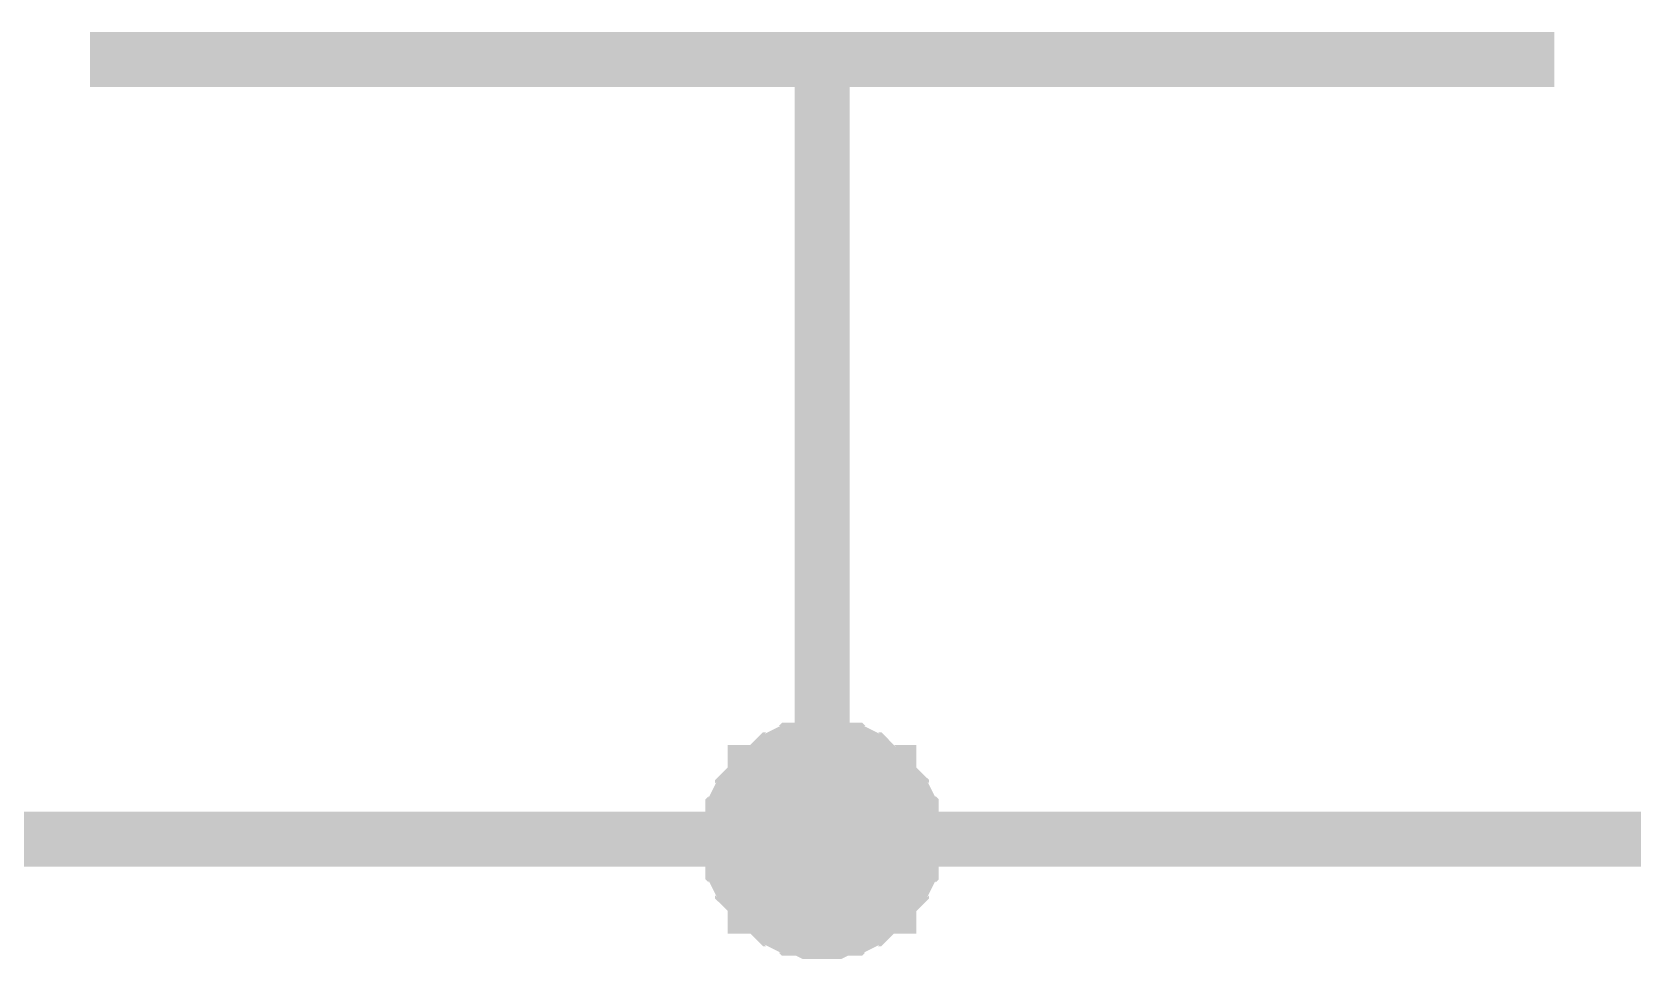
# Model space of a CAD drawing. Extents: x 0 to 594, y 0 to 420.
# Drawn here: x 30.82 to 39.55, y 269.33 to 274.39 of the extents above; entities that cross this region are included whole.
import ezdxf

# ---------------------------------------------------------------- set-up
doc = ezdxf.new("R2010")
doc.units = 0
doc.layers.add('SHEET', color=255, linetype='CONTINUOUS')

msp = doc.modelspace()

# ---------------------------------------------------------------- linework, layer by layer
at = {"layer": 'SHEET'}
for points, const_width in [([(31.1343, 274.2439), (39.1219, 274.2439)], 0.2997), ([(35.1281, 274.2439), (35.1281, 269.9876)], 0.2997), ([(34.6245, 269.9876), (34.6245, 270.005), (34.6245, 270.0397), (34.6245, 270.0571), (34.6419, 270.0918), (34.6419, 270.1092), (34.6419, 270.1439), (34.6593, 270.1613), (34.6593, 270.1787), (34.6766, 270.2134), (34.694, 270.2308), (34.694, 270.2482), (34.7114, 270.2656), (34.7287, 270.2829), (34.7461, 270.3003), (34.7634, 270.3177), (34.7634, 270.3524), (34.7982, 270.3524), (34.8155, 270.3698), (34.8329, 270.3872), (34.8503, 270.4045), (34.8676, 270.4219), (34.885, 270.4219), (34.9024, 270.4393), (34.9371, 270.4567), (34.9545, 270.4567), (34.9718, 270.474), (35.0065, 270.474), (35.0239, 270.474), (35.0586, 270.4914), (35.076, 270.4914), (35.1107, 270.4914), (35.1281, 270.4914)], 0.2997), ([(34.6245, 269.9876), (34.6245, 270.005), (34.6245, 270.0397), (34.6245, 270.0571), (34.6419, 270.0918), (34.6419, 270.1092), (34.6419, 270.1439), (34.6593, 270.1613), (34.6593, 270.1787), (34.6766, 270.2134), (34.694, 270.2308), (34.694, 270.2482), (34.7114, 270.2656), (34.7287, 270.2829), (34.7461, 270.3003), (34.7634, 270.3177), (34.7634, 270.3524), (34.7982, 270.3524), (34.8155, 270.3698), (34.8329, 270.3872), (34.8503, 270.4045), (34.8676, 270.4219), (34.885, 270.4219), (34.9024, 270.4393), (34.9371, 270.4567), (34.9545, 270.4567), (34.9718, 270.474), (35.0065, 270.474), (35.0239, 270.474), (35.0586, 270.4914), (35.076, 270.4914), (35.1107, 270.4914), (35.1281, 270.4914)], 0.2997), ([(34.6245, 269.9876), (34.6245, 270.005), (34.6245, 270.0397), (34.6245, 270.0571), (34.6419, 270.0918), (34.6419, 270.1092), (34.6419, 270.1439), (34.6593, 270.1613), (34.6593, 270.1787), (34.6766, 270.2134), (34.694, 270.2308), (34.694, 270.2482), (34.7114, 270.2656), (34.7287, 270.2829), (34.7461, 270.3003), (34.7634, 270.3177), (34.7634, 270.3524), (34.7982, 270.3524), (34.8155, 270.3698), (34.8329, 270.3872), (34.8503, 270.4045), (34.8676, 270.4219), (34.885, 270.4219), (34.9024, 270.4393), (34.9371, 270.4567), (34.9545, 270.4567), (34.9718, 270.474), (35.0065, 270.474), (35.0239, 270.474), (35.0586, 270.4914), (35.076, 270.4914), (35.1107, 270.4914), (35.1281, 270.4914)], 0.2997), ([(34.6245, 269.9876), (34.6245, 270.005), (34.6245, 270.0397), (34.6245, 270.0571), (34.6419, 270.0918), (34.6419, 270.1092), (34.6419, 270.1439), (34.6593, 270.1613), (34.6593, 270.1787), (34.6766, 270.2134), (34.694, 270.2308), (34.694, 270.2482), (34.7114, 270.2656), (34.7287, 270.2829), (34.7461, 270.3003), (34.7634, 270.3177), (34.7634, 270.3524), (34.7982, 270.3524), (34.8155, 270.3698), (34.8329, 270.3872), (34.8503, 270.4045), (34.8676, 270.4219), (34.885, 270.4219), (34.9024, 270.4393), (34.9371, 270.4567), (34.9545, 270.4567), (34.9718, 270.474), (35.0065, 270.474), (35.0239, 270.474), (35.0586, 270.4914), (35.076, 270.4914), (35.1107, 270.4914), (35.1281, 270.4914)], 0.2997), ([(34.6245, 269.9876), (34.6245, 270.005), (34.6245, 270.0397), (34.6245, 270.0571), (34.6419, 270.0918), (34.6419, 270.1092), (34.6419, 270.1439), (34.6593, 270.1613), (34.6593, 270.1787), (34.6766, 270.2134), (34.694, 270.2308), (34.694, 270.2482), (34.7114, 270.2656), (34.7287, 270.2829), (34.7461, 270.3003), (34.7634, 270.3177), (34.7634, 270.3524), (34.7982, 270.3524), (34.8155, 270.3698), (34.8329, 270.3872), (34.8503, 270.4045), (34.8676, 270.4219), (34.885, 270.4219), (34.9024, 270.4393), (34.9371, 270.4567), (34.9545, 270.4567), (34.9718, 270.474), (35.0065, 270.474), (35.0239, 270.474), (35.0586, 270.4914), (35.076, 270.4914), (35.1107, 270.4914), (35.1281, 270.4914)], 0.2997), ([(35.1281, 270.4914), (35.1281, 270.4914)], 0.2997), ([(35.1281, 270.4914), (35.1455, 270.4914), (35.1802, 270.4914), (35.1976, 270.4914), (35.2323, 270.474), (35.2496, 270.474), (35.2844, 270.474), (35.3017, 270.4567), (35.3191, 270.4567), (35.3538, 270.4393), (35.3712, 270.4219), (35.3886, 270.4219), (35.4059, 270.4045), (35.4233, 270.3872), (35.4407, 270.3698), (35.458, 270.3524), (35.4928, 270.3524), (35.4928, 270.3177), (35.5101, 270.3003), (35.5275, 270.2829), (35.5448, 270.2656), (35.5622, 270.2482), (35.5622, 270.2308), (35.5796, 270.2134), (35.5969, 270.1787), (35.5969, 270.1613), (35.6143, 270.1439), (35.6143, 270.1092), (35.6143, 270.0918), (35.6317, 270.0571), (35.6317, 270.0397), (35.6317, 270.005), (35.6317, 269.9876)], 0.2997), ([(35.1281, 270.4914), (35.1281, 270.4914)], 0.2997), ([(35.1281, 270.4914), (35.1455, 270.4914), (35.1802, 270.4914), (35.1976, 270.4914), (35.2323, 270.474), (35.2496, 270.474), (35.2844, 270.474), (35.3017, 270.4567), (35.3191, 270.4567), (35.3538, 270.4393), (35.3712, 270.4219), (35.3886, 270.4219), (35.4059, 270.4045), (35.4233, 270.3872), (35.4407, 270.3698), (35.458, 270.3524), (35.4928, 270.3524), (35.4928, 270.3177), (35.5101, 270.3003), (35.5275, 270.2829), (35.5448, 270.2656), (35.5622, 270.2482), (35.5622, 270.2308), (35.5796, 270.2134), (35.5969, 270.1787), (35.5969, 270.1613), (35.6143, 270.1439), (35.6143, 270.1092), (35.6143, 270.0918), (35.6317, 270.0571), (35.6317, 270.0397), (35.6317, 270.005), (35.6317, 269.9876)], 0.2997), ([(35.1281, 270.4914), (35.1281, 270.4914)], 0.2997), ([(35.1281, 270.4914), (35.1455, 270.4914), (35.1802, 270.4914), (35.1976, 270.4914), (35.2323, 270.474), (35.2496, 270.474), (35.2844, 270.474), (35.3017, 270.4567), (35.3191, 270.4567), (35.3538, 270.4393), (35.3712, 270.4219), (35.3886, 270.4219), (35.4059, 270.4045), (35.4233, 270.3872), (35.4407, 270.3698), (35.458, 270.3524), (35.4928, 270.3524), (35.4928, 270.3177), (35.5101, 270.3003), (35.5275, 270.2829), (35.5448, 270.2656), (35.5622, 270.2482), (35.5622, 270.2308), (35.5796, 270.2134), (35.5969, 270.1787), (35.5969, 270.1613), (35.6143, 270.1439), (35.6143, 270.1092), (35.6143, 270.0918), (35.6317, 270.0571), (35.6317, 270.0397), (35.6317, 270.005), (35.6317, 269.9876)], 0.2997), ([(35.1281, 270.4914), (35.1281, 270.4914)], 0.2997), ([(35.1281, 270.4914), (35.1455, 270.4914), (35.1802, 270.4914), (35.1976, 270.4914), (35.2323, 270.474), (35.2496, 270.474), (35.2844, 270.474), (35.3017, 270.4567), (35.3191, 270.4567), (35.3538, 270.4393), (35.3712, 270.4219), (35.3886, 270.4219), (35.4059, 270.4045), (35.4233, 270.3872), (35.4407, 270.3698), (35.458, 270.3524), (35.4928, 270.3524), (35.4928, 270.3177), (35.5101, 270.3003), (35.5275, 270.2829), (35.5448, 270.2656), (35.5622, 270.2482), (35.5622, 270.2308), (35.5796, 270.2134), (35.5969, 270.1787), (35.5969, 270.1613), (35.6143, 270.1439), (35.6143, 270.1092), (35.6143, 270.0918), (35.6317, 270.0571), (35.6317, 270.0397), (35.6317, 270.005), (35.6317, 269.9876)], 0.2997), ([(35.1281, 270.4914), (35.1281, 270.4914)], 0.2997), ([(35.1281, 270.4914), (35.1455, 270.4914), (35.1802, 270.4914), (35.1976, 270.4914), (35.2323, 270.474), (35.2496, 270.474), (35.2844, 270.474), (35.3017, 270.4567), (35.3191, 270.4567), (35.3538, 270.4393), (35.3712, 270.4219), (35.3886, 270.4219), (35.4059, 270.4045), (35.4233, 270.3872), (35.4407, 270.3698), (35.458, 270.3524), (35.4928, 270.3524), (35.4928, 270.3177), (35.5101, 270.3003), (35.5275, 270.2829), (35.5448, 270.2656), (35.5622, 270.2482), (35.5622, 270.2308), (35.5796, 270.2134), (35.5969, 270.1787), (35.5969, 270.1613), (35.6143, 270.1439), (35.6143, 270.1092), (35.6143, 270.0918), (35.6317, 270.0571), (35.6317, 270.0397), (35.6317, 270.005), (35.6317, 269.9876)], 0.2997), ([(34.6245, 269.9876), (34.6245, 270.005), (34.6245, 270.0397), (34.6245, 270.0571), (34.6419, 270.0918), (34.6419, 270.1092), (34.6419, 270.1439), (34.6593, 270.1613), (34.6593, 270.1787), (34.6766, 270.2134), (34.694, 270.2308), (34.694, 270.2482), (34.7114, 270.2656), (34.7287, 270.2829), (34.7461, 270.3003), (34.7634, 270.3177), (34.7634, 270.3524), (34.7982, 270.3524), (34.8155, 270.3698), (34.8329, 270.3872), (34.8503, 270.4045), (34.8676, 270.4219), (34.885, 270.4219), (34.9024, 270.4393), (34.9371, 270.4567), (34.9545, 270.4567), (34.9718, 270.474), (35.0065, 270.474), (35.0239, 270.474), (35.0586, 270.4914), (35.076, 270.4914), (35.1107, 270.4914), (35.1281, 270.4914)], 0.0991), ([(34.6245, 269.9876), (34.6245, 270.005), (34.6245, 270.0397), (34.6245, 270.0571), (34.6419, 270.0918), (34.6419, 270.1092), (34.6419, 270.1439), (34.6593, 270.1613), (34.6593, 270.1787), (34.6766, 270.2134), (34.694, 270.2308), (34.694, 270.2482), (34.7114, 270.2656), (34.7287, 270.2829), (34.7461, 270.3003), (34.7634, 270.3177), (34.7634, 270.3524), (34.7982, 270.3524), (34.8155, 270.3698), (34.8329, 270.3872), (34.8503, 270.4045), (34.8676, 270.4219), (34.885, 270.4219), (34.9024, 270.4393), (34.9371, 270.4567), (34.9545, 270.4567), (34.9718, 270.474), (35.0065, 270.474), (35.0239, 270.474), (35.0586, 270.4914), (35.076, 270.4914), (35.1107, 270.4914), (35.1281, 270.4914)], 0.0991), ([(34.6245, 269.9876), (34.6245, 270.005), (34.6245, 270.0397), (34.6245, 270.0571), (34.6419, 270.0918), (34.6419, 270.1092), (34.6419, 270.1439), (34.6593, 270.1613), (34.6593, 270.1787), (34.6766, 270.2134), (34.694, 270.2308), (34.694, 270.2482), (34.7114, 270.2656), (34.7287, 270.2829), (34.7461, 270.3003), (34.7634, 270.3177), (34.7634, 270.3524), (34.7982, 270.3524), (34.8155, 270.3698), (34.8329, 270.3872), (34.8503, 270.4045), (34.8676, 270.4219), (34.885, 270.4219), (34.9024, 270.4393), (34.9371, 270.4567), (34.9545, 270.4567), (34.9718, 270.474), (35.0065, 270.474), (35.0239, 270.474), (35.0586, 270.4914), (35.076, 270.4914), (35.1107, 270.4914), (35.1281, 270.4914)], 0.0991), ([(34.6245, 269.9876), (34.6245, 270.005), (34.6245, 270.0397), (34.6245, 270.0571), (34.6419, 270.0918), (34.6419, 270.1092), (34.6419, 270.1439), (34.6593, 270.1613), (34.6593, 270.1787), (34.6766, 270.2134), (34.694, 270.2308), (34.694, 270.2482), (34.7114, 270.2656), (34.7287, 270.2829), (34.7461, 270.3003), (34.7634, 270.3177), (34.7634, 270.3524), (34.7982, 270.3524), (34.8155, 270.3698), (34.8329, 270.3872), (34.8503, 270.4045), (34.8676, 270.4219), (34.885, 270.4219), (34.9024, 270.4393), (34.9371, 270.4567), (34.9545, 270.4567), (34.9718, 270.474), (35.0065, 270.474), (35.0239, 270.474), (35.0586, 270.4914), (35.076, 270.4914), (35.1107, 270.4914), (35.1281, 270.4914)], 0.0991), ([(34.6245, 269.9876), (34.6245, 270.005), (34.6245, 270.0397), (34.6245, 270.0571), (34.6419, 270.0918), (34.6419, 270.1092), (34.6419, 270.1439), (34.6593, 270.1613), (34.6593, 270.1787), (34.6766, 270.2134), (34.694, 270.2308), (34.694, 270.2482), (34.7114, 270.2656), (34.7287, 270.2829), (34.7461, 270.3003), (34.7634, 270.3177), (34.7634, 270.3524), (34.7982, 270.3524), (34.8155, 270.3698), (34.8329, 270.3872), (34.8503, 270.4045), (34.8676, 270.4219), (34.885, 270.4219), (34.9024, 270.4393), (34.9371, 270.4567), (34.9545, 270.4567), (34.9718, 270.474), (35.0065, 270.474), (35.0239, 270.474), (35.0586, 270.4914), (35.076, 270.4914), (35.1107, 270.4914), (35.1281, 270.4914)], 0.0991), ([(35.1281, 270.4914), (35.1281, 270.4914)], 0.0991), ([(35.1281, 270.4914), (35.1455, 270.4914), (35.1802, 270.4914), (35.1976, 270.4914), (35.2323, 270.474), (35.2496, 270.474), (35.2844, 270.474), (35.3017, 270.4567), (35.3191, 270.4567), (35.3538, 270.4393), (35.3712, 270.4219), (35.3886, 270.4219), (35.4059, 270.4045), (35.4233, 270.3872), (35.4407, 270.3698), (35.458, 270.3524), (35.4928, 270.3524), (35.4928, 270.3177), (35.5101, 270.3003), (35.5275, 270.2829), (35.5448, 270.2656), (35.5622, 270.2482), (35.5622, 270.2308), (35.5796, 270.2134), (35.5969, 270.1787), (35.5969, 270.1613), (35.6143, 270.1439), (35.6143, 270.1092), (35.6143, 270.0918), (35.6317, 270.0571), (35.6317, 270.0397), (35.6317, 270.005), (35.6317, 269.9876)], 0.0991), ([(35.1281, 270.4914), (35.1281, 270.4914)], 0.0991), ([(35.1281, 270.4914), (35.1455, 270.4914), (35.1802, 270.4914), (35.1976, 270.4914), (35.2323, 270.474), (35.2496, 270.474), (35.2844, 270.474), (35.3017, 270.4567), (35.3191, 270.4567), (35.3538, 270.4393), (35.3712, 270.4219), (35.3886, 270.4219), (35.4059, 270.4045), (35.4233, 270.3872), (35.4407, 270.3698), (35.458, 270.3524), (35.4928, 270.3524), (35.4928, 270.3177), (35.5101, 270.3003), (35.5275, 270.2829), (35.5448, 270.2656), (35.5622, 270.2482), (35.5622, 270.2308), (35.5796, 270.2134), (35.5969, 270.1787), (35.5969, 270.1613), (35.6143, 270.1439), (35.6143, 270.1092), (35.6143, 270.0918), (35.6317, 270.0571), (35.6317, 270.0397), (35.6317, 270.005), (35.6317, 269.9876)], 0.0991), ([(35.1281, 270.4914), (35.1281, 270.4914)], 0.0991), ([(35.1281, 270.4914), (35.1455, 270.4914), (35.1802, 270.4914), (35.1976, 270.4914), (35.2323, 270.474), (35.2496, 270.474), (35.2844, 270.474), (35.3017, 270.4567), (35.3191, 270.4567), (35.3538, 270.4393), (35.3712, 270.4219), (35.3886, 270.4219), (35.4059, 270.4045), (35.4233, 270.3872), (35.4407, 270.3698), (35.458, 270.3524), (35.4928, 270.3524), (35.4928, 270.3177), (35.5101, 270.3003), (35.5275, 270.2829), (35.5448, 270.2656), (35.5622, 270.2482), (35.5622, 270.2308), (35.5796, 270.2134), (35.5969, 270.1787), (35.5969, 270.1613), (35.6143, 270.1439), (35.6143, 270.1092), (35.6143, 270.0918), (35.6317, 270.0571), (35.6317, 270.0397), (35.6317, 270.005), (35.6317, 269.9876)], 0.0991), ([(35.1281, 270.4914), (35.1281, 270.4914)], 0.0991), ([(35.1281, 270.4914), (35.1455, 270.4914), (35.1802, 270.4914), (35.1976, 270.4914), (35.2323, 270.474), (35.2496, 270.474), (35.2844, 270.474), (35.3017, 270.4567), (35.3191, 270.4567), (35.3538, 270.4393), (35.3712, 270.4219), (35.3886, 270.4219), (35.4059, 270.4045), (35.4233, 270.3872), (35.4407, 270.3698), (35.458, 270.3524), (35.4928, 270.3524), (35.4928, 270.3177), (35.5101, 270.3003), (35.5275, 270.2829), (35.5448, 270.2656), (35.5622, 270.2482), (35.5622, 270.2308), (35.5796, 270.2134), (35.5969, 270.1787), (35.5969, 270.1613), (35.6143, 270.1439), (35.6143, 270.1092), (35.6143, 270.0918), (35.6317, 270.0571), (35.6317, 270.0397), (35.6317, 270.005), (35.6317, 269.9876)], 0.0991), ([(35.1281, 270.4914), (35.1281, 270.4914)], 0.0991), ([(35.1281, 270.4914), (35.1455, 270.4914), (35.1802, 270.4914), (35.1976, 270.4914), (35.2323, 270.474), (35.2496, 270.474), (35.2844, 270.474), (35.3017, 270.4567), (35.3191, 270.4567), (35.3538, 270.4393), (35.3712, 270.4219), (35.3886, 270.4219), (35.4059, 270.4045), (35.4233, 270.3872), (35.4407, 270.3698), (35.458, 270.3524), (35.4928, 270.3524), (35.4928, 270.3177), (35.5101, 270.3003), (35.5275, 270.2829), (35.5448, 270.2656), (35.5622, 270.2482), (35.5622, 270.2308), (35.5796, 270.2134), (35.5969, 270.1787), (35.5969, 270.1613), (35.6143, 270.1439), (35.6143, 270.1092), (35.6143, 270.0918), (35.6317, 270.0571), (35.6317, 270.0397), (35.6317, 270.005), (35.6317, 269.9876)], 0.0991), ([(25.1436, 269.9876), (25.1436, 269.9876), (35.1281, 269.9876), (35.1281, 269.9876), (45.13, 269.9876)], 0.2997), ([(35.1281, 269.4838), (35.1107, 269.4838), (35.076, 269.4838), (35.0586, 269.4838), (35.0239, 269.5012), (35.0065, 269.5012), (34.9718, 269.5012), (34.9545, 269.5185), (34.9371, 269.5185), (34.9024, 269.5359), (34.885, 269.5533), (34.8676, 269.5533), (34.8503, 269.5706), (34.8329, 269.588), (34.8155, 269.6054), (34.7982, 269.6228), (34.7634, 269.6228), (34.7634, 269.6575), (34.7461, 269.6749), (34.7287, 269.6923), (34.7114, 269.7096), (34.694, 269.727), (34.694, 269.7444), (34.6766, 269.7617), (34.6593, 269.7965), (34.6593, 269.8139), (34.6419, 269.8312), (34.6419, 269.866), (34.6419, 269.8834), (34.6245, 269.9181), (34.6245, 269.9355), (34.6245, 269.9702), (34.6245, 269.9876)], 0.2997), ([(34.6245, 269.9876), (34.6245, 269.9876)], 0.2997), ([(35.1281, 269.4838), (35.1107, 269.4838), (35.076, 269.4838), (35.0586, 269.4838), (35.0239, 269.5012), (35.0065, 269.5012), (34.9718, 269.5012), (34.9545, 269.5185), (34.9371, 269.5185), (34.9024, 269.5359), (34.885, 269.5533), (34.8676, 269.5533), (34.8503, 269.5706), (34.8329, 269.588), (34.8155, 269.6054), (34.7982, 269.6228), (34.7634, 269.6228), (34.7634, 269.6575), (34.7461, 269.6749), (34.7287, 269.6923), (34.7114, 269.7096), (34.694, 269.727), (34.694, 269.7444), (34.6766, 269.7617), (34.6593, 269.7965), (34.6593, 269.8139), (34.6419, 269.8312), (34.6419, 269.866), (34.6419, 269.8834), (34.6245, 269.9181), (34.6245, 269.9355), (34.6245, 269.9702), (34.6245, 269.9876)], 0.2997), ([(34.6245, 269.9876), (34.6245, 269.9876)], 0.2997), ([(35.1281, 269.4838), (35.1107, 269.4838), (35.076, 269.4838), (35.0586, 269.4838), (35.0239, 269.5012), (35.0065, 269.5012), (34.9718, 269.5012), (34.9545, 269.5185), (34.9371, 269.5185), (34.9024, 269.5359), (34.885, 269.5533), (34.8676, 269.5533), (34.8503, 269.5706), (34.8329, 269.588), (34.8155, 269.6054), (34.7982, 269.6228), (34.7634, 269.6228), (34.7634, 269.6575), (34.7461, 269.6749), (34.7287, 269.6923), (34.7114, 269.7096), (34.694, 269.727), (34.694, 269.7444), (34.6766, 269.7617), (34.6593, 269.7965), (34.6593, 269.8139), (34.6419, 269.8312), (34.6419, 269.866), (34.6419, 269.8834), (34.6245, 269.9181), (34.6245, 269.9355), (34.6245, 269.9702), (34.6245, 269.9876)], 0.2997), ([(34.6245, 269.9876), (34.6245, 269.9876)], 0.2997), ([(35.1281, 269.4838), (35.1107, 269.4838), (35.076, 269.4838), (35.0586, 269.4838), (35.0239, 269.5012), (35.0065, 269.5012), (34.9718, 269.5012), (34.9545, 269.5185), (34.9371, 269.5185), (34.9024, 269.5359), (34.885, 269.5533), (34.8676, 269.5533), (34.8503, 269.5706), (34.8329, 269.588), (34.8155, 269.6054), (34.7982, 269.6228), (34.7634, 269.6228), (34.7634, 269.6575), (34.7461, 269.6749), (34.7287, 269.6923), (34.7114, 269.7096), (34.694, 269.727), (34.694, 269.7444), (34.6766, 269.7617), (34.6593, 269.7965), (34.6593, 269.8139), (34.6419, 269.8312), (34.6419, 269.866), (34.6419, 269.8834), (34.6245, 269.9181), (34.6245, 269.9355), (34.6245, 269.9702), (34.6245, 269.9876)], 0.2997), ([(34.6245, 269.9876), (34.6245, 269.9876)], 0.2997), ([(35.1281, 269.4838), (35.1107, 269.4838), (35.076, 269.4838), (35.0586, 269.4838), (35.0239, 269.5012), (35.0065, 269.5012), (34.9718, 269.5012), (34.9545, 269.5185), (34.9371, 269.5185), (34.9024, 269.5359), (34.885, 269.5533), (34.8676, 269.5533), (34.8503, 269.5706), (34.8329, 269.588), (34.8155, 269.6054), (34.7982, 269.6228), (34.7634, 269.6228), (34.7634, 269.6575), (34.7461, 269.6749), (34.7287, 269.6923), (34.7114, 269.7096), (34.694, 269.727), (34.694, 269.7444), (34.6766, 269.7617), (34.6593, 269.7965), (34.6593, 269.8139), (34.6419, 269.8312), (34.6419, 269.866), (34.6419, 269.8834), (34.6245, 269.9181), (34.6245, 269.9355), (34.6245, 269.9702), (34.6245, 269.9876)], 0.2997), ([(34.6245, 269.9876), (34.6245, 269.9876)], 0.2997), ([(35.6317, 269.9876), (35.6317, 269.9702), (35.6317, 269.9355), (35.6317, 269.9181), (35.6143, 269.8834), (35.6143, 269.866), (35.6143, 269.8312), (35.5969, 269.8139), (35.5969, 269.7965), (35.5796, 269.7617), (35.5622, 269.7444), (35.5622, 269.727), (35.5448, 269.7096), (35.5275, 269.6923), (35.5101, 269.6749), (35.4928, 269.6575), (35.4928, 269.6228), (35.458, 269.6228), (35.4407, 269.6054), (35.4233, 269.588), (35.4059, 269.5706), (35.3886, 269.5533), (35.3712, 269.5533), (35.3538, 269.5359), (35.3191, 269.5185), (35.3017, 269.5185), (35.2844, 269.5012), (35.2496, 269.5012), (35.2323, 269.5012), (35.1976, 269.4838), (35.1802, 269.4838), (35.1455, 269.4838), (35.1281, 269.4838)], 0.2997), ([(35.6317, 269.9876), (35.6317, 269.9702), (35.6317, 269.9355), (35.6317, 269.9181), (35.6143, 269.8834), (35.6143, 269.866), (35.6143, 269.8312), (35.5969, 269.8139), (35.5969, 269.7965), (35.5796, 269.7617), (35.5622, 269.7444), (35.5622, 269.727), (35.5448, 269.7096), (35.5275, 269.6923), (35.5101, 269.6749), (35.4928, 269.6575), (35.4928, 269.6228), (35.458, 269.6228), (35.4407, 269.6054), (35.4233, 269.588), (35.4059, 269.5706), (35.3886, 269.5533), (35.3712, 269.5533), (35.3538, 269.5359), (35.3191, 269.5185), (35.3017, 269.5185), (35.2844, 269.5012), (35.2496, 269.5012), (35.2323, 269.5012), (35.1976, 269.4838), (35.1802, 269.4838), (35.1455, 269.4838), (35.1281, 269.4838)], 0.2997), ([(35.6317, 269.9876), (35.6317, 269.9702), (35.6317, 269.9355), (35.6317, 269.9181), (35.6143, 269.8834), (35.6143, 269.866), (35.6143, 269.8312), (35.5969, 269.8139), (35.5969, 269.7965), (35.5796, 269.7617), (35.5622, 269.7444), (35.5622, 269.727), (35.5448, 269.7096), (35.5275, 269.6923), (35.5101, 269.6749), (35.4928, 269.6575), (35.4928, 269.6228), (35.458, 269.6228), (35.4407, 269.6054), (35.4233, 269.588), (35.4059, 269.5706), (35.3886, 269.5533), (35.3712, 269.5533), (35.3538, 269.5359), (35.3191, 269.5185), (35.3017, 269.5185), (35.2844, 269.5012), (35.2496, 269.5012), (35.2323, 269.5012), (35.1976, 269.4838), (35.1802, 269.4838), (35.1455, 269.4838), (35.1281, 269.4838)], 0.2997), ([(35.6317, 269.9876), (35.6317, 269.9702), (35.6317, 269.9355), (35.6317, 269.9181), (35.6143, 269.8834), (35.6143, 269.866), (35.6143, 269.8312), (35.5969, 269.8139), (35.5969, 269.7965), (35.5796, 269.7617), (35.5622, 269.7444), (35.5622, 269.727), (35.5448, 269.7096), (35.5275, 269.6923), (35.5101, 269.6749), (35.4928, 269.6575), (35.4928, 269.6228), (35.458, 269.6228), (35.4407, 269.6054), (35.4233, 269.588), (35.4059, 269.5706), (35.3886, 269.5533), (35.3712, 269.5533), (35.3538, 269.5359), (35.3191, 269.5185), (35.3017, 269.5185), (35.2844, 269.5012), (35.2496, 269.5012), (35.2323, 269.5012), (35.1976, 269.4838), (35.1802, 269.4838), (35.1455, 269.4838), (35.1281, 269.4838)], 0.2997), ([(35.6317, 269.9876), (35.6317, 269.9702), (35.6317, 269.9355), (35.6317, 269.9181), (35.6143, 269.8834), (35.6143, 269.866), (35.6143, 269.8312), (35.5969, 269.8139), (35.5969, 269.7965), (35.5796, 269.7617), (35.5622, 269.7444), (35.5622, 269.727), (35.5448, 269.7096), (35.5275, 269.6923), (35.5101, 269.6749), (35.4928, 269.6575), (35.4928, 269.6228), (35.458, 269.6228), (35.4407, 269.6054), (35.4233, 269.588), (35.4059, 269.5706), (35.3886, 269.5533), (35.3712, 269.5533), (35.3538, 269.5359), (35.3191, 269.5185), (35.3017, 269.5185), (35.2844, 269.5012), (35.2496, 269.5012), (35.2323, 269.5012), (35.1976, 269.4838), (35.1802, 269.4838), (35.1455, 269.4838), (35.1281, 269.4838)], 0.2997), ([(35.6317, 269.9876), (35.6317, 269.9876), (35.6317, 269.9876), (35.6317, 269.9876), (35.6317, 269.9876), (35.6317, 269.9876), (35.6317, 269.9876), (35.6317, 269.9876), (35.6317, 269.9876), (35.6317, 269.9876), (35.6317, 269.9876), (35.6317, 269.9876), (35.6317, 269.9876), (35.6317, 269.9876), (35.6317, 269.9876), (35.6317, 269.9876), (35.6317, 269.9876), (35.6317, 269.9876), (35.6317, 269.9876), (35.6317, 269.9876), (35.6317, 269.9876), (35.6317, 269.9876), (35.6317, 269.9876), (35.6317, 269.9876), (35.6317, 269.9876), (35.6317, 269.9876), (35.6317, 269.9876), (35.6317, 269.9876), (35.6317, 269.9876), (35.6317, 269.9876), (35.6317, 269.9876), (35.6317, 269.9876), (35.6317, 269.9876)], 0.2997), ([(35.6317, 269.9876), (35.6317, 269.9876)], 0.2997), ([(35.6317, 269.9876), (35.6317, 269.9876), (35.6317, 269.9876), (35.6317, 269.9876), (35.6317, 269.9876), (35.6317, 269.9876), (35.6317, 269.9876), (35.6317, 269.9876), (35.6317, 269.9876), (35.6317, 269.9876), (35.6317, 269.9876), (35.6317, 269.9876), (35.6317, 269.9876), (35.6317, 269.9876), (35.6317, 269.9876), (35.6317, 269.9876), (35.6317, 269.9876), (35.6317, 269.9876), (35.6317, 269.9876), (35.6317, 269.9876), (35.6317, 269.9876), (35.6317, 269.9876), (35.6317, 269.9876), (35.6317, 269.9876), (35.6317, 269.9876), (35.6317, 269.9876), (35.6317, 269.9876), (35.6317, 269.9876), (35.6317, 269.9876), (35.6317, 269.9876), (35.6317, 269.9876), (35.6317, 269.9876), (35.6317, 269.9876)], 0.2997), ([(35.6317, 269.9876), (35.6317, 269.9876)], 0.2997), ([(35.6317, 269.9876), (35.6317, 269.9876), (35.6317, 269.9876), (35.6317, 269.9876), (35.6317, 269.9876), (35.6317, 269.9876), (35.6317, 269.9876), (35.6317, 269.9876), (35.6317, 269.9876), (35.6317, 269.9876), (35.6317, 269.9876), (35.6317, 269.9876), (35.6317, 269.9876), (35.6317, 269.9876), (35.6317, 269.9876), (35.6317, 269.9876), (35.6317, 269.9876), (35.6317, 269.9876), (35.6317, 269.9876), (35.6317, 269.9876), (35.6317, 269.9876), (35.6317, 269.9876), (35.6317, 269.9876), (35.6317, 269.9876), (35.6317, 269.9876), (35.6317, 269.9876), (35.6317, 269.9876), (35.6317, 269.9876), (35.6317, 269.9876), (35.6317, 269.9876), (35.6317, 269.9876), (35.6317, 269.9876), (35.6317, 269.9876)], 0.2997), ([(35.6317, 269.9876), (35.6317, 269.9876)], 0.2997), ([(35.6317, 269.9876), (35.6317, 269.9876), (35.6317, 269.9876), (35.6317, 269.9876), (35.6317, 269.9876), (35.6317, 269.9876), (35.6317, 269.9876), (35.6317, 269.9876), (35.6317, 269.9876), (35.6317, 269.9876), (35.6317, 269.9876), (35.6317, 269.9876), (35.6317, 269.9876), (35.6317, 269.9876), (35.6317, 269.9876), (35.6317, 269.9876), (35.6317, 269.9876), (35.6317, 269.9876), (35.6317, 269.9876), (35.6317, 269.9876), (35.6317, 269.9876), (35.6317, 269.9876), (35.6317, 269.9876), (35.6317, 269.9876), (35.6317, 269.9876), (35.6317, 269.9876), (35.6317, 269.9876), (35.6317, 269.9876), (35.6317, 269.9876), (35.6317, 269.9876), (35.6317, 269.9876), (35.6317, 269.9876), (35.6317, 269.9876)], 0.2997), ([(35.6317, 269.9876), (35.6317, 269.9876)], 0.2997), ([(35.6317, 269.9876), (35.6317, 269.9876), (35.6317, 269.9876), (35.6317, 269.9876), (35.6317, 269.9876), (35.6317, 269.9876), (35.6317, 269.9876), (35.6317, 269.9876), (35.6317, 269.9876), (35.6317, 269.9876), (35.6317, 269.9876), (35.6317, 269.9876), (35.6317, 269.9876), (35.6317, 269.9876), (35.6317, 269.9876), (35.6317, 269.9876), (35.6317, 269.9876), (35.6317, 269.9876), (35.6317, 269.9876), (35.6317, 269.9876), (35.6317, 269.9876), (35.6317, 269.9876), (35.6317, 269.9876), (35.6317, 269.9876), (35.6317, 269.9876), (35.6317, 269.9876), (35.6317, 269.9876), (35.6317, 269.9876), (35.6317, 269.9876), (35.6317, 269.9876), (35.6317, 269.9876), (35.6317, 269.9876), (35.6317, 269.9876)], 0.2997), ([(35.6317, 269.9876), (35.6317, 269.9876)], 0.2997), ([(35.1281, 269.4838), (35.1107, 269.4838), (35.076, 269.4838), (35.0586, 269.4838), (35.0239, 269.5012), (35.0065, 269.5012), (34.9718, 269.5012), (34.9545, 269.5185), (34.9371, 269.5185), (34.9024, 269.5359), (34.885, 269.5533), (34.8676, 269.5533), (34.8503, 269.5706), (34.8329, 269.588), (34.8155, 269.6054), (34.7982, 269.6228), (34.7634, 269.6228), (34.7634, 269.6575), (34.7461, 269.6749), (34.7287, 269.6923), (34.7114, 269.7096), (34.694, 269.727), (34.694, 269.7444), (34.6766, 269.7617), (34.6593, 269.7965), (34.6593, 269.8139), (34.6419, 269.8312), (34.6419, 269.866), (34.6419, 269.8834), (34.6245, 269.9181), (34.6245, 269.9355), (34.6245, 269.9702), (34.6245, 269.9876)], 0.0991), ([(34.6245, 269.9876), (34.6245, 269.9876)], 0.0991), ([(35.1281, 269.4838), (35.1107, 269.4838), (35.076, 269.4838), (35.0586, 269.4838), (35.0239, 269.5012), (35.0065, 269.5012), (34.9718, 269.5012), (34.9545, 269.5185), (34.9371, 269.5185), (34.9024, 269.5359), (34.885, 269.5533), (34.8676, 269.5533), (34.8503, 269.5706), (34.8329, 269.588), (34.8155, 269.6054), (34.7982, 269.6228), (34.7634, 269.6228), (34.7634, 269.6575), (34.7461, 269.6749), (34.7287, 269.6923), (34.7114, 269.7096), (34.694, 269.727), (34.694, 269.7444), (34.6766, 269.7617), (34.6593, 269.7965), (34.6593, 269.8139), (34.6419, 269.8312), (34.6419, 269.866), (34.6419, 269.8834), (34.6245, 269.9181), (34.6245, 269.9355), (34.6245, 269.9702), (34.6245, 269.9876)], 0.0991), ([(34.6245, 269.9876), (34.6245, 269.9876)], 0.0991), ([(35.1281, 269.4838), (35.1107, 269.4838), (35.076, 269.4838), (35.0586, 269.4838), (35.0239, 269.5012), (35.0065, 269.5012), (34.9718, 269.5012), (34.9545, 269.5185), (34.9371, 269.5185), (34.9024, 269.5359), (34.885, 269.5533), (34.8676, 269.5533), (34.8503, 269.5706), (34.8329, 269.588), (34.8155, 269.6054), (34.7982, 269.6228), (34.7634, 269.6228), (34.7634, 269.6575), (34.7461, 269.6749), (34.7287, 269.6923), (34.7114, 269.7096), (34.694, 269.727), (34.694, 269.7444), (34.6766, 269.7617), (34.6593, 269.7965), (34.6593, 269.8139), (34.6419, 269.8312), (34.6419, 269.866), (34.6419, 269.8834), (34.6245, 269.9181), (34.6245, 269.9355), (34.6245, 269.9702), (34.6245, 269.9876)], 0.0991), ([(34.6245, 269.9876), (34.6245, 269.9876)], 0.0991), ([(35.1281, 269.4838), (35.1107, 269.4838), (35.076, 269.4838), (35.0586, 269.4838), (35.0239, 269.5012), (35.0065, 269.5012), (34.9718, 269.5012), (34.9545, 269.5185), (34.9371, 269.5185), (34.9024, 269.5359), (34.885, 269.5533), (34.8676, 269.5533), (34.8503, 269.5706), (34.8329, 269.588), (34.8155, 269.6054), (34.7982, 269.6228), (34.7634, 269.6228), (34.7634, 269.6575), (34.7461, 269.6749), (34.7287, 269.6923), (34.7114, 269.7096), (34.694, 269.727), (34.694, 269.7444), (34.6766, 269.7617), (34.6593, 269.7965), (34.6593, 269.8139), (34.6419, 269.8312), (34.6419, 269.866), (34.6419, 269.8834), (34.6245, 269.9181), (34.6245, 269.9355), (34.6245, 269.9702), (34.6245, 269.9876)], 0.0991), ([(34.6245, 269.9876), (34.6245, 269.9876)], 0.0991), ([(35.1281, 269.4838), (35.1107, 269.4838), (35.076, 269.4838), (35.0586, 269.4838), (35.0239, 269.5012), (35.0065, 269.5012), (34.9718, 269.5012), (34.9545, 269.5185), (34.9371, 269.5185), (34.9024, 269.5359), (34.885, 269.5533), (34.8676, 269.5533), (34.8503, 269.5706), (34.8329, 269.588), (34.8155, 269.6054), (34.7982, 269.6228), (34.7634, 269.6228), (34.7634, 269.6575), (34.7461, 269.6749), (34.7287, 269.6923), (34.7114, 269.7096), (34.694, 269.727), (34.694, 269.7444), (34.6766, 269.7617), (34.6593, 269.7965), (34.6593, 269.8139), (34.6419, 269.8312), (34.6419, 269.866), (34.6419, 269.8834), (34.6245, 269.9181), (34.6245, 269.9355), (34.6245, 269.9702), (34.6245, 269.9876)], 0.0991), ([(34.6245, 269.9876), (34.6245, 269.9876)], 0.0991), ([(35.6317, 269.9876), (35.6317, 269.9702), (35.6317, 269.9355), (35.6317, 269.9181), (35.6143, 269.8834), (35.6143, 269.866), (35.6143, 269.8312), (35.5969, 269.8139), (35.5969, 269.7965), (35.5796, 269.7617), (35.5622, 269.7444), (35.5622, 269.727), (35.5448, 269.7096), (35.5275, 269.6923), (35.5101, 269.6749), (35.4928, 269.6575), (35.4928, 269.6228), (35.458, 269.6228), (35.4407, 269.6054), (35.4233, 269.588), (35.4059, 269.5706), (35.3886, 269.5533), (35.3712, 269.5533), (35.3538, 269.5359), (35.3191, 269.5185), (35.3017, 269.5185), (35.2844, 269.5012), (35.2496, 269.5012), (35.2323, 269.5012), (35.1976, 269.4838), (35.1802, 269.4838), (35.1455, 269.4838), (35.1281, 269.4838)], 0.0991), ([(35.6317, 269.9876), (35.6317, 269.9702), (35.6317, 269.9355), (35.6317, 269.9181), (35.6143, 269.8834), (35.6143, 269.866), (35.6143, 269.8312), (35.5969, 269.8139), (35.5969, 269.7965), (35.5796, 269.7617), (35.5622, 269.7444), (35.5622, 269.727), (35.5448, 269.7096), (35.5275, 269.6923), (35.5101, 269.6749), (35.4928, 269.6575), (35.4928, 269.6228), (35.458, 269.6228), (35.4407, 269.6054), (35.4233, 269.588), (35.4059, 269.5706), (35.3886, 269.5533), (35.3712, 269.5533), (35.3538, 269.5359), (35.3191, 269.5185), (35.3017, 269.5185), (35.2844, 269.5012), (35.2496, 269.5012), (35.2323, 269.5012), (35.1976, 269.4838), (35.1802, 269.4838), (35.1455, 269.4838), (35.1281, 269.4838)], 0.0991), ([(35.6317, 269.9876), (35.6317, 269.9702), (35.6317, 269.9355), (35.6317, 269.9181), (35.6143, 269.8834), (35.6143, 269.866), (35.6143, 269.8312), (35.5969, 269.8139), (35.5969, 269.7965), (35.5796, 269.7617), (35.5622, 269.7444), (35.5622, 269.727), (35.5448, 269.7096), (35.5275, 269.6923), (35.5101, 269.6749), (35.4928, 269.6575), (35.4928, 269.6228), (35.458, 269.6228), (35.4407, 269.6054), (35.4233, 269.588), (35.4059, 269.5706), (35.3886, 269.5533), (35.3712, 269.5533), (35.3538, 269.5359), (35.3191, 269.5185), (35.3017, 269.5185), (35.2844, 269.5012), (35.2496, 269.5012), (35.2323, 269.5012), (35.1976, 269.4838), (35.1802, 269.4838), (35.1455, 269.4838), (35.1281, 269.4838)], 0.0991), ([(35.6317, 269.9876), (35.6317, 269.9702), (35.6317, 269.9355), (35.6317, 269.9181), (35.6143, 269.8834), (35.6143, 269.866), (35.6143, 269.8312), (35.5969, 269.8139), (35.5969, 269.7965), (35.5796, 269.7617), (35.5622, 269.7444), (35.5622, 269.727), (35.5448, 269.7096), (35.5275, 269.6923), (35.5101, 269.6749), (35.4928, 269.6575), (35.4928, 269.6228), (35.458, 269.6228), (35.4407, 269.6054), (35.4233, 269.588), (35.4059, 269.5706), (35.3886, 269.5533), (35.3712, 269.5533), (35.3538, 269.5359), (35.3191, 269.5185), (35.3017, 269.5185), (35.2844, 269.5012), (35.2496, 269.5012), (35.2323, 269.5012), (35.1976, 269.4838), (35.1802, 269.4838), (35.1455, 269.4838), (35.1281, 269.4838)], 0.0991), ([(35.6317, 269.9876), (35.6317, 269.9702), (35.6317, 269.9355), (35.6317, 269.9181), (35.6143, 269.8834), (35.6143, 269.866), (35.6143, 269.8312), (35.5969, 269.8139), (35.5969, 269.7965), (35.5796, 269.7617), (35.5622, 269.7444), (35.5622, 269.727), (35.5448, 269.7096), (35.5275, 269.6923), (35.5101, 269.6749), (35.4928, 269.6575), (35.4928, 269.6228), (35.458, 269.6228), (35.4407, 269.6054), (35.4233, 269.588), (35.4059, 269.5706), (35.3886, 269.5533), (35.3712, 269.5533), (35.3538, 269.5359), (35.3191, 269.5185), (35.3017, 269.5185), (35.2844, 269.5012), (35.2496, 269.5012), (35.2323, 269.5012), (35.1976, 269.4838), (35.1802, 269.4838), (35.1455, 269.4838), (35.1281, 269.4838)], 0.0991), ([(35.6317, 269.9876), (35.6317, 269.9876), (35.6317, 269.9876), (35.6317, 269.9876), (35.6317, 269.9876), (35.6317, 269.9876), (35.6317, 269.9876), (35.6317, 269.9876), (35.6317, 269.9876), (35.6317, 269.9876), (35.6317, 269.9876), (35.6317, 269.9876), (35.6317, 269.9876), (35.6317, 269.9876), (35.6317, 269.9876), (35.6317, 269.9876), (35.6317, 269.9876), (35.6317, 269.9876), (35.6317, 269.9876), (35.6317, 269.9876), (35.6317, 269.9876), (35.6317, 269.9876), (35.6317, 269.9876), (35.6317, 269.9876), (35.6317, 269.9876), (35.6317, 269.9876), (35.6317, 269.9876), (35.6317, 269.9876), (35.6317, 269.9876), (35.6317, 269.9876), (35.6317, 269.9876), (35.6317, 269.9876), (35.6317, 269.9876)], 0.0991), ([(35.6317, 269.9876), (35.6317, 269.9876)], 0.0991), ([(35.6317, 269.9876), (35.6317, 269.9876), (35.6317, 269.9876), (35.6317, 269.9876), (35.6317, 269.9876), (35.6317, 269.9876), (35.6317, 269.9876), (35.6317, 269.9876), (35.6317, 269.9876), (35.6317, 269.9876), (35.6317, 269.9876), (35.6317, 269.9876), (35.6317, 269.9876), (35.6317, 269.9876), (35.6317, 269.9876), (35.6317, 269.9876), (35.6317, 269.9876), (35.6317, 269.9876), (35.6317, 269.9876), (35.6317, 269.9876), (35.6317, 269.9876), (35.6317, 269.9876), (35.6317, 269.9876), (35.6317, 269.9876), (35.6317, 269.9876), (35.6317, 269.9876), (35.6317, 269.9876), (35.6317, 269.9876), (35.6317, 269.9876), (35.6317, 269.9876), (35.6317, 269.9876), (35.6317, 269.9876), (35.6317, 269.9876)], 0.0991), ([(35.6317, 269.9876), (35.6317, 269.9876)], 0.0991), ([(35.6317, 269.9876), (35.6317, 269.9876), (35.6317, 269.9876), (35.6317, 269.9876), (35.6317, 269.9876), (35.6317, 269.9876), (35.6317, 269.9876), (35.6317, 269.9876), (35.6317, 269.9876), (35.6317, 269.9876), (35.6317, 269.9876), (35.6317, 269.9876), (35.6317, 269.9876), (35.6317, 269.9876), (35.6317, 269.9876), (35.6317, 269.9876), (35.6317, 269.9876), (35.6317, 269.9876), (35.6317, 269.9876), (35.6317, 269.9876), (35.6317, 269.9876), (35.6317, 269.9876), (35.6317, 269.9876), (35.6317, 269.9876), (35.6317, 269.9876), (35.6317, 269.9876), (35.6317, 269.9876), (35.6317, 269.9876), (35.6317, 269.9876), (35.6317, 269.9876), (35.6317, 269.9876), (35.6317, 269.9876), (35.6317, 269.9876)], 0.0991), ([(35.6317, 269.9876), (35.6317, 269.9876)], 0.0991), ([(35.6317, 269.9876), (35.6317, 269.9876), (35.6317, 269.9876), (35.6317, 269.9876), (35.6317, 269.9876), (35.6317, 269.9876), (35.6317, 269.9876), (35.6317, 269.9876), (35.6317, 269.9876), (35.6317, 269.9876), (35.6317, 269.9876), (35.6317, 269.9876), (35.6317, 269.9876), (35.6317, 269.9876), (35.6317, 269.9876), (35.6317, 269.9876), (35.6317, 269.9876), (35.6317, 269.9876), (35.6317, 269.9876), (35.6317, 269.9876), (35.6317, 269.9876), (35.6317, 269.9876), (35.6317, 269.9876), (35.6317, 269.9876), (35.6317, 269.9876), (35.6317, 269.9876), (35.6317, 269.9876), (35.6317, 269.9876), (35.6317, 269.9876), (35.6317, 269.9876), (35.6317, 269.9876), (35.6317, 269.9876), (35.6317, 269.9876)], 0.0991), ([(35.6317, 269.9876), (35.6317, 269.9876)], 0.0991), ([(35.6317, 269.9876), (35.6317, 269.9876), (35.6317, 269.9876), (35.6317, 269.9876), (35.6317, 269.9876), (35.6317, 269.9876), (35.6317, 269.9876), (35.6317, 269.9876), (35.6317, 269.9876), (35.6317, 269.9876), (35.6317, 269.9876), (35.6317, 269.9876), (35.6317, 269.9876), (35.6317, 269.9876), (35.6317, 269.9876), (35.6317, 269.9876), (35.6317, 269.9876), (35.6317, 269.9876), (35.6317, 269.9876), (35.6317, 269.9876), (35.6317, 269.9876), (35.6317, 269.9876), (35.6317, 269.9876), (35.6317, 269.9876), (35.6317, 269.9876), (35.6317, 269.9876), (35.6317, 269.9876), (35.6317, 269.9876), (35.6317, 269.9876), (35.6317, 269.9876), (35.6317, 269.9876), (35.6317, 269.9876), (35.6317, 269.9876)], 0.0991), ([(35.6317, 269.9876), (35.6317, 269.9876)], 0.0991)]:
    msp.add_lwpolyline(points, dxfattribs=dict(at, const_width=const_width))
at = {"layer": 'SHEET', "const_width": 0.508}
msp.add_lwpolyline([(34.746, 270, 1), (35.254, 270, 1)], format="xyb", close=True, dxfattribs=at)

doc.saveas('drawing.dxf')
